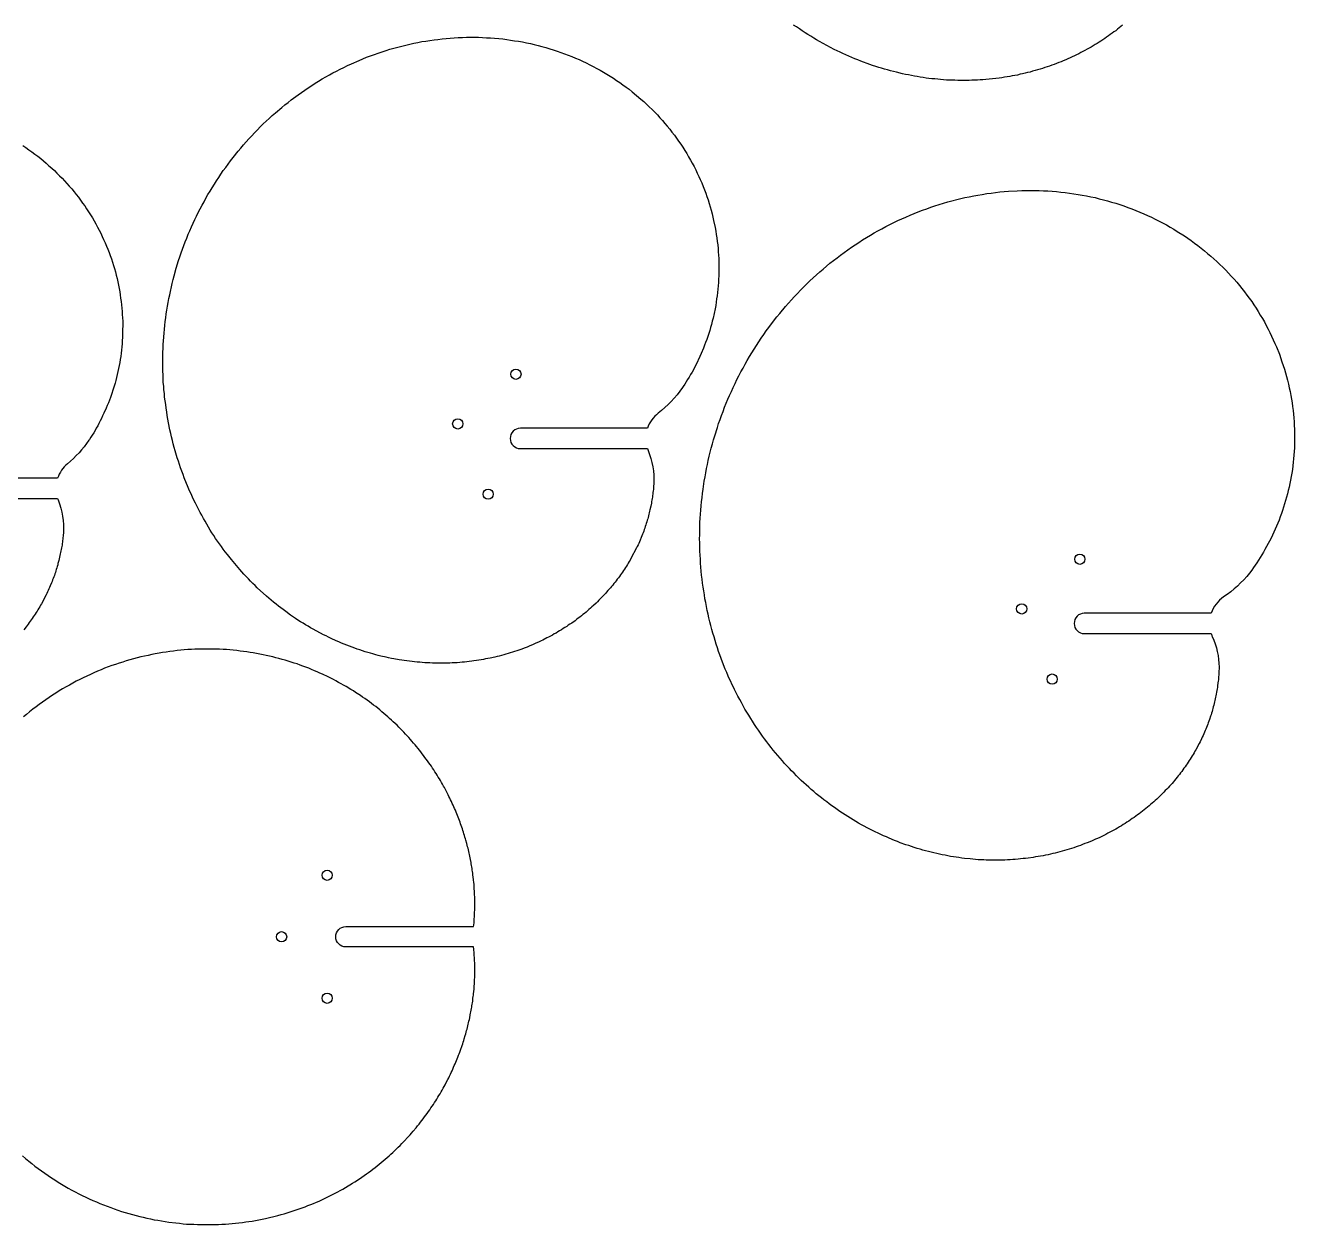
# Model space of a CAD drawing. Header units: millimetres. Extents: x 9 to 992, y -991 to -15.
# Drawn here: x 494.1 to 992.1, y -990.6 to -520.2 of the extents above; entities that cross this region are included whole.
import ezdxf

# ---------------------------------------------------------------- set-up
doc = ezdxf.new("R2010")
doc.units = ezdxf.units.MM
doc.layers.get('0').update_dxf_attribs({"linetype": 'CONTINUOUS'})

msp = doc.modelspace()

# ---------------------------------------------------------------- linework, layer by layer
msp.add_lwpolyline([(924.54, -520.11), (923.92, -520.65), (923.23, -521.21), (922.55, -521.72), (921.86, -522.28), (921.19, -522.79), (920.46, -523.28), (919.76, -523.84), (919.04, -524.32), (918.29, -524.85), (917.57, -525.34), (916.85, -525.82), (916.09, -526.35), (915.32, -526.81), (914.6, -527.29), (913.82, -527.74), (913.02, -528.25), (912.25, -528.7), (911.42, -529.13), (910.64, -529.58), (909.82, -530.01), (909.04, -530.47), (908.22, -530.89), (907.39, -531.32), (906.51, -531.72), (905.68, -532.14), (904.8, -532.54), (903.98, -532.97), (903.13, -533.32), (902.25, -533.72), (901.32, -534.09), (900.47, -534.44), (899.54, -534.81), (898.68, -535.15), (897.75, -535.53), (896.85, -535.85), (895.9, -536.14), (894.99, -536.46), (894.04, -536.75), (893.13, -537.07), (892.18, -537.36), (891.23, -537.65), (890.27, -537.94), (889.26, -538.21), (888.31, -538.5), (887.33, -538.71), (886.32, -538.98), (885.34, -539.19), (884.36, -539.4), (883.36, -539.67), (881.29, -540.04), (880.31, -540.25), (879.28, -540.43), (878.23, -540.54), (877.2, -540.72), (876.17, -540.91), (870.89, -541.43), (869.78, -541.51), (868.72, -541.62), (867.64, -541.64), (866.54, -541.72), (865.46, -541.75), (864.38, -541.77), (863.25, -541.77), (862.17, -541.79), (861.03, -541.79), (859.9, -541.79), (858.8, -541.74), (857.67, -541.73), (856.56, -541.68), (855.46, -541.63), (854.3, -541.55), (853.17, -541.41), (852.07, -541.36), (850.94, -541.22), (849.73, -541.11), (848.6, -540.98), (847.47, -540.85), (846.32, -540.63), (845.14, -540.47), (844.04, -540.29), (842.89, -540.07), (841.71, -539.91), (840.53, -539.62), (839.38, -539.41), (838.22, -539.19), (835.87, -538.61), (834.74, -538.34), (833.57, -538.05), (832.36, -537.68), (831.21, -537.33), (830.04, -537.04), (828.89, -536.7), (827.71, -536.27), (826.51, -535.9), (825.39, -535.5), (821.87, -534.23), (820.72, -533.75), (819.5, -533.3), (818.35, -532.83), (817.23, -532.3), (816.03, -531.79), (814.86, -531.24), (813.74, -530.71), (812.57, -530.15), (811.4, -529.6), (805.64, -526.53), (804.52, -525.87), (803.4, -525.21), (802.26, -524.47), (801.15, -523.81), (800.01, -523.07), (798.92, -522.36), (797.78, -521.62), (796.67, -520.83), (795.53, -520.09)])
for points in [[(738.45, -686.98, -0.110648), (740.66, -699.91), (740.58, -701.14), (740.54, -701.72), (740.49, -702.3), (740.4, -702.85), (740.33, -703.48), (740.29, -704.06), (740.17, -704.66), (740.13, -705.24), (740.01, -705.84), (739.92, -706.39), (739.8, -706.99), (739.73, -707.62), (739.49, -708.83), (739.16, -710.19), (739.04, -710.79), (738.87, -711.37), (738.75, -711.97), (738.58, -712.54), (738.43, -713.2), (738.26, -713.77), (738.09, -714.35), (737.89, -714.98), (737.71, -715.55), (737.51, -716.18), (737.31, -716.8), (737.14, -717.38), (736.89, -717.98), (736.69, -718.6), (736.44, -719.2), (736.27, -719.78), (736.01, -720.38), (735.01, -722.77), (734.73, -723.43), (734.47, -724.02), (734.17, -724.6), (733.92, -725.19), (731.71, -729.35), (731.33, -729.95), (731.02, -730.52), (730.64, -731.11), (730.31, -731.74), (729.95, -732.28), (729.57, -732.88), (729.18, -733.47), (728.8, -734.07), (728.36, -734.64), (728.01, -735.18), (727.57, -735.75), (727.19, -736.35), (726.75, -736.91), (726.32, -737.48), (725.88, -738.05), (725.45, -738.62), (725.01, -739.19), (724.58, -739.75), (724.09, -740.3), (723.65, -740.86), (723.17, -741.4), (722.68, -741.94), (722.17, -742.54), (721.68, -743.08), (721.19, -743.62), (720.65, -744.13), (720.16, -744.67), (719.62, -745.19), (719.14, -745.73), (718.57, -746.29), (718.03, -746.8), (716.95, -747.83), (716.36, -748.31), (715.82, -748.83), (715.2, -749.37), (714.61, -749.85), (714.07, -750.36), (713.48, -750.85), (712.84, -751.31), (712.25, -751.79), (711.63, -752.33), (710.98, -752.79), (710.34, -753.24), (709.75, -753.73), (708.46, -754.65), (707.77, -755.08), (707.12, -755.53), (706.48, -755.99), (705.79, -756.42), (705.09, -756.85), (704.4, -757.28), (703.7, -757.71), (703.01, -758.14), (702.31, -758.57), (701.59, -758.92), (700.9, -759.35), (700.15, -759.75), (699.4, -760.16), (698.68, -760.51), (697.19, -761.31), (696.42, -761.64), (695.67, -762.04), (694.13, -762.68), (693.33, -763.06), (691.78, -763.7), (690.93, -764.05), (690.16, -764.37), (688.51, -764.96), (687.69, -765.26), (686.87, -765.56), (686.04, -765.85), (685.2, -766.07), (684.37, -766.36), (683.5, -766.63), (682.65, -766.84), (681.77, -767.11), (680.93, -767.33), (680.05, -767.6), (679.15, -767.78), (678.3, -768), (676.5, -768.38), (675.6, -768.56), (674.7, -768.75), (673.81, -768.94), (672.88, -769.05), (671.98, -769.24), (671.06, -769.34), (670.11, -769.51), (669.23, -769.64), (668.26, -769.72), (667.33, -769.83), (666.41, -769.94), (665.43, -770.02), (664.51, -770.13), (663.53, -770.21), (662.58, -770.24), (661.61, -770.32), (660.66, -770.35), (659.71, -770.38), (658.71, -770.38), (657.76, -770.41), (656.76, -770.41), (655.76, -770.41), (654.81, -770.44), (653.84, -770.39), (652.82, -770.31), (651.82, -770.31), (650.84, -770.26), (649.82, -770.18), (648.82, -770.05), (647.85, -770), (646.82, -769.92), (645.83, -769.79), (644.83, -769.66), (643.78, -769.5), (642.78, -769.37), (641.79, -769.24), (640.74, -769.09), (638.7, -768.67), (637.7, -768.54), (636.63, -768.3), (635.63, -768.04), (633.59, -767.62), (632.54, -767.33), (631.55, -767.07), (630.5, -766.78), (629.46, -766.49), (628.46, -766.22), (627.45, -765.88), (626.4, -765.59), (625.33, -765.22), (624.31, -764.88), (623.32, -764.49), (622.3, -764.15), (621.26, -763.73), (620.19, -763.36), (619.2, -762.97), (618.19, -762.49), (617.14, -762.07), (616.1, -761.65), (614.07, -760.7), (613.06, -760.23), (612.07, -759.71), (611.06, -759.23), (607, -757.08), (606.04, -756.5), (605.03, -755.9), (604.07, -755.32), (603.06, -754.72), (602.05, -754.11), (601.07, -753.46), (600.13, -752.83), (598.17, -751.51), (596.25, -750.1), (595.3, -749.39), (593.38, -747.97), (592.46, -747.21), (591.53, -746.45), (590.6, -745.69), (589.67, -744.93), (588.72, -744.09), (585.11, -740.84), (584.24, -739.98), (583.31, -739.09), (582.44, -738.22), (581.6, -737.31), (580.75, -736.39), (579.88, -735.52), (579.06, -734.56), (578.21, -733.64), (574.94, -729.77), (573.36, -727.73), (572.57, -726.71), (571.78, -725.69), (571.02, -724.62), (570.3, -723.57), (568.78, -721.43), (568.1, -720.33), (567.33, -719.26), (566.65, -718.16), (565.99, -717.01), (565.26, -715.89), (564.6, -714.74), (563.95, -713.59), (563.32, -712.39), (562.66, -711.24), (562.04, -710.04), (561.46, -708.87), (560.83, -707.67), (560.23, -706.42), (559.65, -705.25), (559.11, -704.02), (558.53, -702.72), (557.99, -701.49), (556.42, -697.66), (555.98, -696.36), (555.46, -695.09), (555.02, -693.78), (554.58, -692.48), (554.16, -691.13), (553.72, -689.83), (552.9, -687.12), (552.53, -685.8), (552.15, -684.39), (551.81, -683.02), (551.48, -681.64), (551.15, -680.26), (550.81, -678.88), (550.3, -676.08), (550, -674.65), (549.74, -673.25), (549.57, -671.83), (549.34, -670.37), (549.17, -668.95), (548.94, -667.49), (548.76, -666.07), (548.67, -664.62), (548.49, -663.19), (548.4, -661.74), (548.25, -660.26), (548.18, -658.76), (548.14, -657.34), (548.07, -655.84), (548.06, -654.36), (548.04, -652.89), (548.03, -651.41), (548.04, -649.89), (548.1, -648.39), (548.14, -646.94), (548.2, -645.44), (548.29, -643.89), (548.52, -640.95), (548.67, -639.42), (548.81, -637.9), (549.01, -636.41), (549.2, -634.91), (549.4, -633.41), (549.62, -631.87), (549.87, -630.4), (550.14, -628.88), (550.42, -627.36), (550.75, -625.87), (551.73, -621.39), (552.13, -619.87), (552.51, -618.41), (553.32, -615.38), (554.24, -612.4), (554.75, -610.94), (555.26, -609.48), (555.77, -608.01), (556.28, -606.55), (556.87, -605.07), (557.44, -603.63), (558.03, -602.15), (558.64, -600.74), (559.28, -599.28), (559.92, -597.83), (560.62, -596.39), (561.28, -595.02), (561.98, -593.59), (562.67, -592.16), (563.42, -590.75), (564.22, -589.38), (564.96, -587.97), (565.76, -586.6), (566.56, -585.22), (567.41, -583.88), (568.26, -582.53), (569.11, -581.18), (569.96, -579.83), (570.86, -578.51), (571.76, -577.19), (572.71, -575.9), (573.67, -574.61), (574.62, -573.32), (575.63, -572.05), (577.64, -569.52), (578.62, -568.31), (579.67, -567.07), (580.78, -565.86), (581.81, -564.68), (582.92, -563.47), (584.06, -562.34), (585.14, -561.18), (586.3, -560), (587.43, -558.87), (588.62, -557.77), (589.81, -556.67), (590.99, -555.56), (592.2, -554.54), (594.68, -552.39), (595.94, -551.4), (597.2, -550.4), (598.46, -549.41), (601.09, -547.47), (602.41, -546.51), (603.74, -545.62), (605.08, -544.73), (606.45, -543.79), (607.79, -542.9), (609.15, -542.09), (610.54, -541.23), (611.96, -540.45), (613.4, -539.62), (614.81, -538.84), (616.2, -538.11), (617.67, -537.36), (619.11, -536.66), (620.54, -535.96), (622.04, -535.28), (625.02, -533.94), (626.48, -533.31), (628, -532.72), (629.48, -532.18), (631.05, -531.61), (632.54, -531.07), (634.08, -530.56), (635.62, -530.04), (637.13, -529.58), (640.26, -528.71), (641.79, -528.33), (643.41, -527.92), (644.95, -527.54), (646.51, -527.24), (648.1, -526.88), (649.66, -526.58), (651.24, -526.35), (652.85, -526.08), (654.44, -525.85), (656, -525.68), (657.58, -525.46), (659.19, -525.32), (660.8, -525.17), (663.96, -524.99), (665.55, -524.9), (667.15, -524.88), (668.71, -524.84), (670.31, -524.83), (671.89, -524.87), (673.52, -524.94), (675.07, -525.03), (676.62, -525.12), (678.23, -525.24), (679.83, -525.36), (681.4, -525.53), (682.95, -525.75), (684.5, -525.98), (686.05, -526.2), (687.59, -526.42), (689.16, -526.72), (690.68, -527), (692.23, -527.35), (693.72, -527.68), (695.24, -528.09), (696.75, -528.49), (698.27, -528.9), (702.74, -530.28), (704.2, -530.79), (705.63, -531.35), (707.09, -531.86), (708.53, -532.42), (709.93, -533.04), (711.34, -533.65), (712.75, -534.26), (714.12, -534.93), (715.56, -535.62), (719.61, -537.78), (720.93, -538.55), (722.2, -539.29), (723.5, -540.11), (724.79, -540.94), (726.09, -541.76), (727.31, -542.61), (728.55, -543.53), (729.76, -544.38), (730.95, -545.28), (732.16, -546.25), (735.64, -549.11), (736.73, -550.08), (737.83, -551.13), (738.89, -552.16), (739.99, -553.22), (741.04, -554.24), (742.07, -555.32), (743.07, -556.45), (744.04, -557.5), (745.04, -558.63), (745.96, -559.79), (746.91, -560.89), (747.8, -562.1), (748.72, -563.25), (749.55, -564.43), (750.39, -565.61), (751.21, -566.84), (752.04, -568.02), (752.83, -569.31), (753.59, -570.51), (754.32, -571.76), (755.05, -573.02), (755.73, -574.25), (756.44, -575.56), (757.09, -576.84), (757.66, -578.14), (758.31, -579.42), (758.89, -580.72), (759.46, -582.03), (760, -583.38), (760.53, -584.66), (761.02, -585.99), (761.48, -587.37), (761.93, -588.67), (762.34, -590.02), (762.75, -591.38), (763.17, -592.73), (763.5, -594.11), (763.86, -595.43), (764.14, -596.78), (764.71, -599.48), (764.96, -600.88), (765.16, -602.26), (765.4, -603.58), (765.55, -604.92), (765.75, -606.3), (765.87, -607.7), (765.97, -609.01), (766.04, -610.39), (766.14, -611.7), (766.16, -613.05), (766.23, -614.42), (766.2, -615.73), (766.22, -617.08), (766.15, -618.44), (766.07, -619.73), (766.04, -621.05), (765.92, -622.39), (765.84, -623.67), (765.67, -624.99), (765.51, -626.3), (765.32, -627.53), (765.16, -628.84), (764.94, -630.13), (764.7, -631.33), (763.89, -635.1), (763.6, -636.28), (763.28, -637.51), (762.91, -638.71), (762.62, -639.89), (762.19, -641.06), (761.82, -642.26), (761.42, -643.39), (761, -644.56), (760.6, -645.68), (760.15, -646.78), (759.26, -648.96), (758.76, -650.03), (757.25, -653.23), (755.65, -656.24), (755.08, -657.2), (754.5, -658.16), (753.92, -659.12), (753.37, -660.03), (752.8, -660.99), (752.19, -661.87), (751.89, -662.31, -0.077188), (742.38, -672.32, 0.148141), (738.17, -678.22), (688.32, -678.22, 1), (688.32, -686.22), (738.17, -686.22, 0.016084)], [(959.77, -759.94, -0.103936), (962.43, -771.99), (962.42, -772.12), (962.43, -772.61, -0.001457), (962.43, -772.78), (962.39, -773.3), (962.35, -773.87), (962.36, -774.48), (962.29, -775.11), (962.25, -775.68), (962.21, -776.26), (962.14, -776.89), (962.1, -777.47), (961.98, -778.07), (961.84, -779.33), (961.75, -779.88), (961.68, -780.51), (961.44, -781.71), (961.32, -782.57), (961.2, -783.17), (961.08, -783.77), (960.93, -784.43), (960.81, -785.03), (960.64, -785.6), (960.49, -786.26), (960.37, -786.86), (960.17, -787.48), (960.02, -788.14), (959.85, -788.71), (959.65, -789.34), (959.45, -789.96), (959.3, -790.61), (959.05, -791.21), (958.65, -792.46), (958.45, -793.09), (958.17, -793.74), (957.97, -794.37), (957.72, -794.96), (957.49, -795.64), (957.24, -796.24), (956.99, -796.84), (956.71, -797.49), (956.46, -798.08), (956.13, -798.71), (955.85, -799.36), (955.57, -800.01), (954.94, -801.2), (954.66, -801.85), (953.33, -804.34), (952.95, -804.93), (952.62, -805.56), (952.24, -806.15), (951.91, -806.77), (951.5, -807.42), (951.11, -808.01), (950.73, -808.61), (950.35, -809.2), (949.89, -809.82), (949.5, -810.42), (949.09, -811.06), (948.66, -811.63), (948.2, -812.25), (947.76, -812.82), (947.3, -813.44), (946.86, -814), (946.4, -814.62), (945.92, -815.16), (945.45, -815.78), (944.94, -816.37), (944.51, -816.94), (943.99, -817.53), (943.48, -818.12), (942.91, -818.69), (942.42, -819.23), (941.91, -819.82), (941.34, -820.38), (940.78, -820.95), (940.29, -821.49), (939.73, -822.05), (939.16, -822.61), (938.54, -823.15), (937.98, -823.71), (937.36, -824.25), (936.82, -824.76), (936.2, -825.3), (935.58, -825.84), (934.97, -826.37), (934.35, -826.91), (933.68, -827.42), (933.09, -827.9), (931.75, -828.92), (931.08, -829.43), (930.41, -829.94), (929.77, -830.39), (929.1, -830.9), (928.38, -831.38), (927.71, -831.89), (927.01, -832.32), (926.29, -832.8), (925.57, -833.28), (924.82, -833.69), (924.1, -834.17), (923.36, -834.57), (922.64, -835.05), (921.89, -835.45), (921.12, -835.9), (920.37, -836.31), (919.55, -836.73), (918.8, -837.13), (917.97, -837.56), (917.23, -837.96), (915.63, -838.71), (914.76, -839.11), (913.96, -839.48), (913.11, -839.83), (912.31, -840.2), (910.61, -840.9), (909.79, -841.19), (908.89, -841.51), (908.04, -841.86), (907.14, -842.18), (906.32, -842.47), (905.42, -842.79), (904.54, -843.06), (903.59, -843.35), (902.71, -843.62), (901.84, -843.88), (900.91, -844.12), (899.96, -844.41), (899.04, -844.65), (898.11, -844.89), (897.21, -845.08), (896.23, -845.29), (895.31, -845.53), (894.36, -845.69), (893.38, -845.9), (892.43, -846.06), (891.45, -846.28), (890.45, -846.41), (889.5, -846.57), (887.5, -846.83), (886.5, -846.97), (885.52, -847.05), (884.52, -847.18), (883.55, -847.26), (882.49, -847.37), (881.47, -847.42), (880.49, -847.5), (879.47, -847.55), (878.44, -847.61), (877.36, -847.63), (876.36, -847.63), (875.29, -847.66), (874.29, -847.66), (873.21, -847.69), (872.16, -847.66), (871.11, -847.63), (870.09, -847.55), (868.98, -847.5), (867.93, -847.47), (866.86, -847.37), (865.78, -847.26), (864.71, -847.16), (862.56, -846.95), (861.48, -846.84), (860.39, -846.65), (859.34, -846.5), (858.21, -846.36), (857.11, -846.18), (856.04, -845.94), (854.94, -845.76), (853.84, -845.57), (852.77, -845.33), (851.65, -845.07), (850.58, -844.83), (849.45, -844.57), (848.41, -844.28), (847.29, -844.01), (846.19, -843.7), (845.1, -843.38), (843.95, -843.04), (842.85, -842.72), (841.78, -842.35), (840.66, -841.96), (839.6, -841.59), (837.36, -840.8), (836.26, -840.35), (835.14, -839.95), (832.96, -839.06), (831.89, -838.56), (830.8, -838.11), (829.69, -837.58), (828.62, -837.08), (827.5, -836.56), (826.47, -836), (825.35, -835.48), (822.08, -833.74), (821.02, -833.11), (819.96, -832.48), (818.9, -831.85), (817.84, -831.22), (816.78, -830.58), (815.74, -829.9), (814.66, -829.19), (813.62, -828.51), (812.61, -827.77), (811.53, -827.06), (810.52, -826.33), (809.46, -825.57), (808.49, -824.78), (807.43, -824.02), (806.45, -823.23), (805.42, -822.42), (804.39, -821.6), (803.44, -820.76), (802.43, -819.9), (801.43, -819.03), (800.43, -818.17), (799.5, -817.28), (798.53, -816.36), (797.55, -815.44), (796.63, -814.55), (795.68, -813.58), (794.73, -812.61), (793.84, -811.67), (792.89, -810.7), (791.97, -809.68), (791.1, -808.68), (790.18, -807.66), (789.29, -806.59), (788.42, -805.59), (787.53, -804.52), (786.71, -803.42), (785.82, -802.35), (785.01, -801.25), (784.14, -800.13), (783.33, -799.03), (782.54, -797.88), (781.76, -796.73), (780.97, -795.58), (780.13, -794.4), (779.37, -793.2), (778.67, -792.03), (777.91, -790.83), (777.18, -789.57), (776.42, -788.37), (775.74, -787.15), (775.04, -785.84), (774.36, -784.62), (773.66, -783.31), (773.01, -782.03), (772.35, -780.76), (769.86, -775.44), (769.32, -774.08), (768.72, -772.7), (767.63, -770), (767.12, -768.59), (766.6, -767.18), (766.08, -765.78), (765.64, -764.35), (765.13, -762.94), (764.69, -761.51), (764.28, -760.03), (763.84, -758.6), (763.43, -757.12), (763.03, -755.64), (762.67, -754.18), (762.29, -752.65), (761.93, -751.2), (761.6, -749.69), (761.32, -748.21), (761.02, -746.65), (760.74, -745.18), (760.49, -743.64), (760.26, -742.06), (760.01, -740.53), (759.76, -739), (759.59, -737.45), (759.42, -735.89), (759.28, -734.29), (759.11, -732.73), (759.01, -731.15), (758.92, -729.57), (758.83, -728), (758.74, -726.42), (758.73, -724.81), (758.66, -723.18), (758.62, -721.63), (758.69, -720), (758.68, -718.4), (758.74, -716.77), (758.78, -715.2), (758.85, -713.57), (758.97, -711.97), (759.12, -710.32), (759.23, -708.72), (759.38, -707.07), (759.58, -705.44), (759.78, -703.82), (759.98, -702.19), (760.48, -699), (760.75, -697.35), (761.03, -695.7), (761.36, -694.08), (761.69, -692.46), (762.02, -690.84), (762.4, -689.25), (762.81, -687.6), (763.19, -686.01), (763.65, -684.39), (764.11, -682.77), (764.58, -681.16), (765.6, -677.98), (766.11, -676.39), (766.71, -674.77), (767.27, -673.21), (767.86, -671.6), (768.43, -670.03), (769.07, -668.45), (769.77, -666.89), (770.38, -665.35), (771.08, -663.79), (771.83, -662.26), (772.52, -660.7), (773.27, -659.17), (774.07, -657.67), (774.82, -656.14), (775.7, -654.61), (776.5, -653.1), (777.35, -651.63), (778.2, -650.15), (779.1, -648.7), (779.98, -647.17), (780.94, -645.75), (781.84, -644.3), (782.8, -642.88), (783.83, -641.44), (784.79, -640.01), (785.85, -638.65), (786.85, -637.26), (788.97, -634.52), (790.08, -633.18), (792.3, -630.51), (793.47, -629.2), (794.63, -627.89), (795.77, -626.63), (796.98, -625.34), (798.17, -624.11), (799.43, -622.86), (800.67, -621.65), (801.91, -620.45), (803.18, -619.19), (804.47, -618.02), (805.78, -616.92), (807.13, -615.77), (808.47, -614.62), (809.78, -613.52), (811.18, -612.4), (812.54, -611.33), (813.96, -610.29), (815.38, -609.25), (816.77, -608.26), (818.19, -607.22), (819.64, -606.26), (821.13, -605.32), (822.57, -604.36), (824.07, -603.42), (825.61, -602.52), (827.08, -601.63), (828.6, -600.78), (830.17, -599.95), (831.69, -599.09), (833.24, -598.32), (834.83, -597.57), (836.37, -596.79), (837.97, -596.05), (839.59, -595.38), (841.18, -594.63), (842.78, -594.01), (844.4, -593.34), (846.07, -592.7), (847.71, -592.11), (849.33, -591.57), (850.97, -590.99), (855.98, -589.46), (861.05, -588.16), (862.72, -587.78), (864.44, -587.43), (866.15, -587.08), (867.84, -586.78), (869.53, -586.48), (871.27, -586.21), (872.98, -585.99), (874.7, -585.77), (876.41, -585.55), (878.1, -585.38), (879.84, -585.24), (883.26, -585.07), (885.02, -585.01), (886.7, -584.97), (888.44, -584.96), (890.17, -584.95), (891.88, -584.99), (893.56, -585.09), (895.26, -585.13), (896.99, -585.25), (898.7, -585.43), (900.35, -585.57), (902.05, -585.75), (903.73, -585.97), (905.46, -586.23), (907.11, -586.51), (908.75, -586.78), (910.45, -587.09), (912.13, -587.45), (913.75, -587.78), (915.39, -588.18), (917.04, -588.59), (918.66, -589.05), (920.27, -589.52), (921.89, -589.98), (923.48, -590.49), (925.04, -591.05), (926.69, -591.59), (928.22, -592.21), (929.78, -592.78), (931.29, -593.44), (932.88, -594.09), (934.38, -594.76), (935.86, -595.48), (937.34, -596.2), (938.87, -596.94), (941.78, -598.49), (943.2, -599.31), (944.63, -600.14), (946.03, -601.01), (948.82, -602.76), (950.19, -603.69), (951.48, -604.64), (952.82, -605.62), (954.11, -606.58), (955.42, -607.61), (956.69, -608.61), (957.92, -609.67), (959.16, -610.72), (960.39, -611.78), (961.55, -612.86), (962.75, -613.97), (963.88, -615.1), (965.06, -616.26), (966.16, -617.44), (967.21, -618.6), (968.31, -619.78), (969.33, -620.99), (970.4, -622.22), (971.4, -623.48), (972.37, -624.66), (973.33, -625.98), (974.25, -627.26), (975.21, -628.57), (976.07, -629.83), (976.96, -631.16), (977.79, -632.47), (978.6, -633.83), (979.41, -635.19), (980.21, -636.55), (980.94, -637.94), (981.67, -639.32), (982.4, -640.71), (983.04, -642.12), (983.69, -643.53), (984.34, -644.93), (984.99, -646.34), (986.12, -649.21), (987.1, -652.12), (987.59, -653.58), (988.08, -655.04), (988.52, -656.47), (988.93, -657.95), (989.28, -659.41), (989.62, -660.91), (989.97, -662.37), (990.3, -663.87), (990.58, -665.35), (990.81, -666.8), (991.09, -668.28), (991.23, -669.75), (991.43, -671.26), (991.58, -672.73), (991.73, -674.21), (991.82, -675.66), (991.92, -677.1), (991.98, -678.6), (992, -680.07), (992.01, -681.55), (992.06, -682.97), (991.99, -684.46), (991.96, -685.91), (991.87, -687.32), (991.78, -688.74), (991.61, -690.18), (991.53, -691.6), (991.31, -693.01), (991.17, -694.4), (990.95, -695.81), (990.68, -697.2), (990.48, -698.56), (990.16, -699.92), (989.89, -701.31), (989.57, -702.66), (989.27, -703.97), (988.9, -705.3), (988.52, -706.63), (988.12, -707.88), (987.75, -709.21), (987.35, -710.46), (986.87, -711.74), (986.42, -712.96), (985.94, -714.24), (985.44, -715.44), (984.93, -716.63), (984.43, -717.83), (983.93, -719.02), (983.37, -720.19), (982.82, -721.36), (981.05, -724.68), (980.42, -725.74), (979.84, -726.83), (979.21, -727.89), (978.53, -728.93), (977.93, -729.94), (977.24, -730.97), (976.59, -731.95), (975.88, -732.91), (975.23, -733.89), (974.36, -735.05, -0.077188), (964.2, -744.41, 0.165137), (959.31, -750.79), (909.56, -750.79, 1), (909.56, -758.79), (959.31, -758.79, 0.024704)]]:
    msp.add_lwpolyline(points, format="xyb", close=True)
for points in [[(493.13, -567.32), (494.35, -568.16), (495.51, -568.98), (496.67, -569.8), (497.86, -570.7), (499, -571.57), (500.13, -572.44), (501.24, -573.37), (502.3, -574.26), (503.38, -575.24), (504.46, -576.21), (505.49, -577.16), (506.49, -578.16), (507.5, -579.16), (508.5, -580.15), (509.47, -581.21), (510.45, -582.26), (511.37, -583.28), (512.31, -584.38), (513.21, -585.46), (514.1, -586.53), (514.92, -587.63), (515.78, -588.76), (516.57, -589.91), (517.39, -591.01), (518.17, -592.16), (518.93, -593.37), (519.64, -594.54), (520.4, -595.75), (521.11, -596.92), (521.76, -598.07), (522.44, -599.3), (523.07, -600.5), (523.67, -601.75), (524.27, -603), (524.82, -604.23), (525.42, -605.48), (525.94, -606.76), (526.44, -607.95), (526.96, -609.23), (527.4, -610.53), (527.87, -611.78), (528.26, -613.05), (528.7, -614.35), (529.04, -615.6), (529.43, -616.87), (529.79, -618.2), (530.1, -619.5), (530.36, -620.77), (530.66, -622.06), (530.89, -623.39), (531.15, -624.66), (531.33, -625.95), (531.51, -627.24), (531.69, -628.54), (531.87, -629.83), (531.99, -631.1), (532.09, -632.42), (532.16, -633.66), (532.26, -634.98), (532.31, -636.27), (532.3, -637.53), (532.29, -640.06), (532.29, -641.32), (532.2, -642.61), (532.15, -643.84), (532.09, -645.08), (531.95, -646.34), (531.84, -647.55), (531.65, -648.78), (531.52, -650.04), (531.36, -651.22), (531.12, -652.43), (530.93, -653.66), (530.71, -654.81), (530.42, -655.99), (530.18, -657.19), (529.91, -658.32), (529.57, -659.47), (529.3, -660.59), (528.96, -661.74), (528.62, -662.89), (527.88, -665.03), (527.48, -666.16), (527.11, -667.23), (526.69, -668.27), (526.27, -669.31), (525.85, -670.35), (524.9, -672.38), (524.43, -673.4), (523.98, -674.36), (523.46, -675.35), (523.01, -676.31), (522.52, -677.25), (521.94, -678.2), (521.47, -679.09), (520.92, -680), (520.37, -680.9), (519.85, -681.76), (519.25, -682.64), (519.06, -682.95, -0.069705), (510.65, -692.17, 0.139102), (506.78, -697.8), (457.01, -697.8, 1)], [(457.01, -705.8), (506.78, -705.8, 0.012359), (506.99, -706.38, -0.110648), (509.02, -719.34), (508.97, -720.02), (508.93, -720.6), (508.83, -721.15), (508.79, -721.73), (508.7, -722.28), (508.66, -722.86), (508.54, -723.46), (508.5, -724.04), (508.38, -724.64), (508.29, -725.19), (508.17, -725.8), (508.07, -726.35), (507.95, -726.95), (507.83, -727.55), (507.71, -728.15), (507.27, -730.12), (506.92, -731.27), (506.8, -731.87), (506.63, -732.44), (506.46, -733.02), (506.26, -733.64), (506.09, -734.22), (505.91, -734.79), (505.66, -735.39), (505.49, -735.97), (505.24, -736.57), (505.06, -737.14), (504.81, -737.74), (504.61, -738.37), (504.39, -738.92), (503.88, -740.11), (503.63, -740.71), (503.33, -741.28), (503.1, -741.83), (502.85, -742.43), (502.55, -743), (502.3, -743.6), (500.45, -747.08), (500.06, -747.68), (499.76, -748.25), (499.4, -748.79), (499.07, -749.42), (498.72, -749.96), (498.33, -750.56), (497.98, -751.1), (497.59, -751.7), (497.24, -752.24), (496.85, -752.84), (496.45, -753.35), (496.06, -753.95), (495.65, -754.46), (495.22, -755.03), (494.78, -755.6), (494.38, -756.12), (493.5, -757.25)], [(492.99, -963.65), (494.21, -964.71), (495.44, -965.7), (496.67, -966.7), (497.9, -967.69), (499.19, -968.63), (500.42, -969.56), (501.7, -970.44), (503.05, -971.38), (504.34, -972.25), (505.62, -973.07), (506.97, -973.95), (508.31, -974.71), (509.6, -975.53), (510.95, -976.29), (512.35, -977.05), (513.7, -977.81), (515.04, -978.51), (516.45, -979.16), (517.79, -979.86), (519.2, -980.5), (520.6, -981.15), (522, -981.73), (523.35, -982.32), (524.75, -982.9), (526.22, -983.43), (527.62, -983.95), (529.02, -984.48), (530.43, -984.95), (531.83, -985.42), (533.29, -985.89), (534.7, -986.29), (536.1, -986.7), (537.57, -987.06), (538.97, -987.41), (540.37, -987.76), (541.84, -988.11), (543.24, -988.4), (544.64, -988.69), (546.11, -988.93), (547.51, -989.16), (548.92, -989.4), (550.38, -989.63), (553.19, -989.98), (554.59, -990.1), (555.99, -990.27), (557.4, -990.39), (558.8, -990.45), (560.21, -990.51), (561.61, -990.57), (563.01, -990.62), (568.51, -990.62), (569.86, -990.57), (571.26, -990.51), (572.61, -990.39), (573.95, -990.33), (575.3, -990.21), (576.59, -990.1), (577.93, -989.92), (579.28, -989.75), (580.57, -989.57), (581.85, -989.4), (583.14, -989.22), (584.43, -988.99), (585.71, -988.75), (587, -988.52), (588.29, -988.23), (593.2, -987.06), (594.43, -986.7), (595.66, -986.35), (596.83, -986), (598.06, -985.65), (599.23, -985.24), (600.4, -984.89), (601.51, -984.48), (602.68, -984.07), (603.85, -983.66), (604.96, -983.19), (606.07, -982.78), (607.18, -982.32), (608.3, -981.85), (609.35, -981.38), (610.46, -980.85), (611.51, -980.39), (612.57, -979.86), (613.62, -979.33), (614.61, -978.86), (615.67, -978.34), (616.66, -977.75), (617.66, -977.23), (618.65, -976.7), (619.65, -976.12), (622.45, -974.36), (623.39, -973.78), (625.26, -972.61), (626.14, -972.02), (627.02, -971.38), (627.9, -970.73), (628.77, -970.15), (629.59, -969.5), (630.47, -968.86), (631.29, -968.22), (632.11, -967.57), (632.93, -966.93), (633.75, -966.29), (634.51, -965.64), (635.27, -964.94), (636.03, -964.3), (636.79, -963.65), (637.55, -962.95), (638.25, -962.31), (639.01, -961.61), (639.71, -960.96), (640.41, -960.26), (641.12, -959.56), (641.76, -958.86), (642.46, -958.21), (644.39, -956.11), (645.04, -955.41), (645.62, -954.7), (646.27, -954), (647.44, -952.6), (648.02, -951.89), (648.55, -951.19), (649.13, -950.49), (649.66, -949.79), (650.19, -949.09), (650.77, -948.38), (651.24, -947.68), (651.76, -946.98), (652.29, -946.28), (652.76, -945.58), (653.23, -944.87), (653.75, -944.17), (654.22, -943.47), (654.63, -942.77), (655.1, -942.07), (655.57, -941.36), (655.98, -940.66), (656.39, -939.96), (656.8, -939.26), (657.21, -938.56), (657.62, -937.85), (658.02, -937.15), (658.38, -936.45), (658.79, -935.75), (659.14, -935.1), (659.84, -933.7), (660.19, -933), (660.54, -932.35), (660.89, -931.65), (661.18, -930.95), (661.53, -930.31), (661.83, -929.6), (662.12, -928.9), (662.41, -928.26), (662.7, -927.56), (663, -926.91), (663.29, -926.21), (663.52, -925.57), (663.82, -924.92), (664.05, -924.22), (664.34, -923.58), (664.58, -922.94), (664.81, -922.23), (665.51, -920.3), (665.69, -919.66), (665.92, -919.02), (666.1, -918.37), (666.33, -917.73), (666.68, -916.44), (666.86, -915.8), (667.03, -915.15), (667.21, -914.51), (667.39, -913.93), (667.56, -913.28), (667.74, -912.64), (667.85, -912.05), (668.03, -911.41), (668.15, -910.77), (668.32, -910.18), (668.44, -909.54), (668.67, -908.37), (668.79, -907.72), (668.91, -907.14), (669.02, -906.55), (669.14, -905.91), (669.26, -905.33), (669.32, -904.74), (669.43, -904.16), (669.49, -903.57), (669.61, -902.93), (669.73, -901.76), (669.84, -901.17), (669.9, -900.59), (669.96, -900.06), (670.13, -898.31), (670.19, -897.72), (670.19, -897.19), (670.31, -896.02), (670.31, -895.5), (670.37, -894.91), (670.37, -894.33), (670.43, -893.8), (670.43, -891.58), (670.49, -891.05), (670.49, -890.47), (670.43, -889.94), (670.43, -887.77), (670.37, -887.25), (670.37, -886.72), (670.31, -886.2), (670.31, -885.67), (670.25, -885.14), (670.25, -884.62), (670.19, -884.09), (670.13, -883.56), (670.08, -883.04), (670.02, -882.51), (669.93, -881.71), (619.88, -881.71, -1), (619.88, -873.71), (669.96, -873.71), (669.96, -873.68), (670.02, -873.15), (670.13, -872.1), (670.19, -871.57), (670.19, -871.04), (670.25, -870.52), (670.31, -869.99), (670.31, -869.46), (670.37, -868.94), (670.37, -867.88), (670.43, -867.36), (670.43, -865.72), (670.49, -865.19), (670.49, -864.61), (670.43, -864.08), (670.43, -861.86), (670.37, -861.33), (670.37, -860.75), (670.31, -860.22), (670.31, -859.63), (670.25, -859.05), (670.25, -858.52), (670.19, -857.94), (670.13, -857.35), (670.02, -856.18), (669.96, -855.66), (669.9, -855.07), (669.84, -854.49), (669.73, -853.32), (669.61, -852.73), (669.55, -852.15), (669.43, -851.56), (669.37, -850.92), (669.26, -850.33), (669.14, -849.75), (669.08, -849.16), (668.96, -848.52), (668.73, -847.35), (668.61, -846.71), (668.5, -846.12), (668.32, -845.48), (668.2, -844.89), (668.09, -844.25), (667.91, -843.66), (667.79, -843.02), (667.62, -842.38), (667.44, -841.79), (667.27, -841.15), (666.92, -839.86), (666.74, -839.28), (666.57, -838.63), (666.39, -837.99), (666.16, -837.34), (665.98, -836.7), (665.75, -836.06), (665.57, -835.41), (665.34, -834.71), (664.87, -833.43), (664.64, -832.78), (664.4, -832.14), (664.17, -831.44), (663.87, -830.79), (663.64, -830.15), (663.35, -829.45), (663.11, -828.8), (662.82, -828.1), (662.53, -827.46), (662.24, -826.76), (661.94, -826.11), (661.59, -825.41), (661.3, -824.71), (660.95, -824.06), (660.66, -823.36), (660.31, -822.66), (659.96, -822.02), (659.6, -821.31), (658.9, -819.91), (658.49, -819.21), (658.14, -818.57), (657.73, -817.86), (657.38, -817.16), (656.97, -816.46), (656.56, -815.76), (656.09, -815.05), (655.68, -814.35), (655.22, -813.65), (654.81, -812.95), (654.34, -812.25), (653.87, -811.54), (653.4, -810.84), (652.93, -810.14), (652.41, -809.44), (651.94, -808.74), (651.41, -808.03), (650.89, -807.33), (650.36, -806.63), (649.83, -805.93), (649.31, -805.23), (648.72, -804.52), (648.2, -803.82), (647.61, -803.12), (647.03, -802.42), (646.44, -801.72), (645.8, -801.01), (645.21, -800.31), (644.57, -799.61), (643.93, -798.91), (643.28, -798.21), (642.64, -797.5), (641.99, -796.8), (641.29, -796.16), (640.65, -795.46), (639.95, -794.75), (639.24, -794.11), (638.48, -793.41), (637.78, -792.71), (637.02, -792.06), (636.26, -791.42), (635.5, -790.72), (634.74, -790.07), (633.98, -789.43), (633.16, -788.73), (632.4, -788.08), (631.58, -787.44), (630.7, -786.8), (629.88, -786.15), (629.07, -785.57), (627.31, -784.28), (626.43, -783.7), (625.56, -783.05), (623.68, -781.88), (622.81, -781.3), (621.81, -780.71), (619.94, -779.54), (618.94, -779.02), (617.95, -778.43), (616.96, -777.91), (615.96, -777.32), (614.97, -776.79), (613.91, -776.27), (612.86, -775.8), (610.75, -774.75), (609.7, -774.28), (608.65, -773.81), (607.54, -773.34), (606.42, -772.87), (605.31, -772.41), (604.2, -772), (603.03, -771.53), (601.92, -771.12), (600.75, -770.71), (599.58, -770.36), (598.41, -769.95), (597.24, -769.6), (596.01, -769.25), (594.84, -768.9), (593.61, -768.54), (592.38, -768.25), (591.15, -767.9), (589.93, -767.61), (588.64, -767.32), (587.41, -767.08), (586.12, -766.85), (584.84, -766.56), (583.55, -766.38), (582.26, -766.15), (580.98, -765.97), (579.69, -765.79), (578.34, -765.62), (577.06, -765.44), (575.71, -765.33), (573.02, -765.09), (571.67, -765.03), (570.33, -764.92), (568.98, -764.92), (567.58, -764.86), (562.08, -764.86), (560.67, -764.92), (559.27, -764.98), (557.87, -765.09), (553.65, -765.44), (552.25, -765.62), (550.79, -765.79), (549.38, -766.03), (547.98, -766.2), (546.58, -766.44), (545.11, -766.73), (543.71, -766.96), (542.3, -767.32), (540.84, -767.61), (539.44, -767.96), (537.98, -768.31), (536.57, -768.66), (535.17, -769.07), (533.7, -769.48), (532.3, -769.95), (530.9, -770.36), (529.49, -770.88), (528.03, -771.35), (526.63, -771.88), (525.22, -772.41), (523.82, -772.99), (522.41, -773.58), (521.01, -774.16), (519.66, -774.8), (518.26, -775.45), (516.86, -776.09), (515.51, -776.79), (514.11, -777.5), (512.76, -778.2), (511.41, -778.96), (510.07, -779.72), (508.72, -780.48), (507.38, -781.3), (506.03, -782.12), (504.75, -782.99), (503.46, -783.81), (502.11, -784.75), (500.83, -785.63), (499.6, -786.56), (498.31, -787.5), (497.08, -788.49), (495.79, -789.49), (494.57, -790.48), (493.34, -791.48)]]:
    msp.add_lwpolyline(points, format="xyb")
for centre in [(686.58, -657.06), (663.75, -676.54), (675.71, -704.07), (907.82, -729.63), (884.99, -749.11), (896.95, -776.63), (612.51, -853.59), (594.66, -877.71), (612.51, -901.83)]:
    msp.add_circle(centre, 2)

doc.saveas('drawing.dxf')
